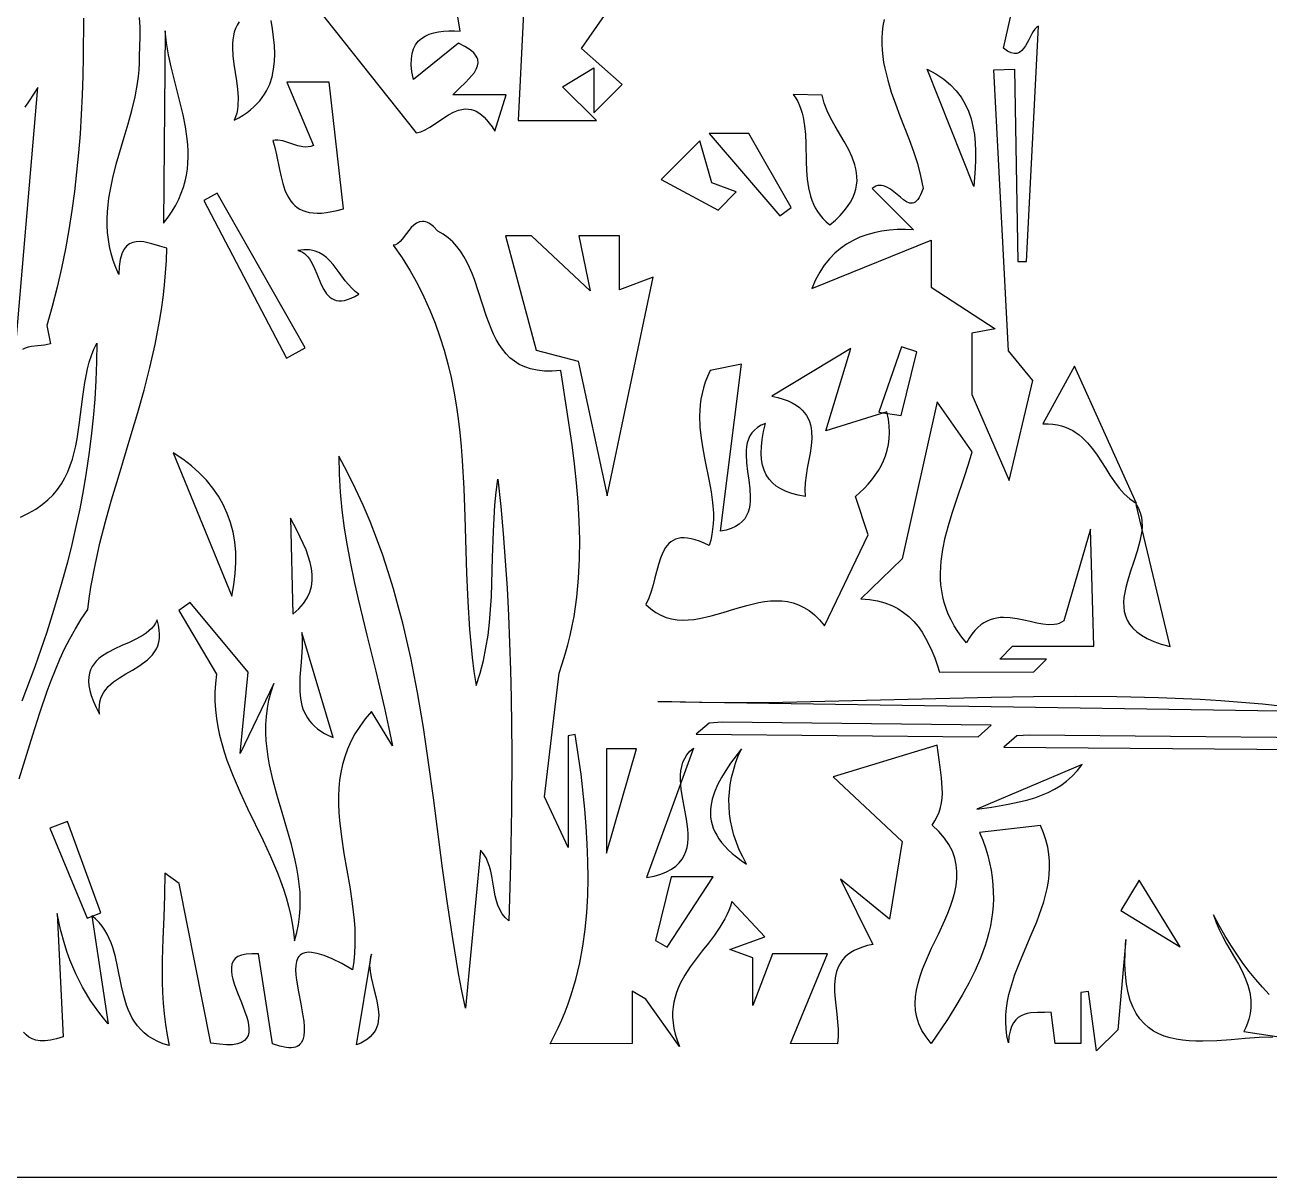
# Model space of a CAD drawing. Header units: metres. Extents: x 0 to 50, y 0 to 30.
# Drawn here: x 25.05 to 32.59, y 0 to 6.98 of the extents above; entities that cross this region are included whole.
import ezdxf

# ---------------------------------------------------------------- set-up
doc = ezdxf.new("R2010")
doc.units = ezdxf.units.M

msp = doc.modelspace()

# ---------------------------------------------------------------- linework, layer by layer
for points in [[(26.377449, 7.642141), (27.421616, 6.325227), (27.421616, 6.325227), (27.448855, 6.331934), (27.476356, 6.343694), (27.504135, 6.359247), (27.532207, 6.377337), (27.589288, 6.416094), (27.618326, 6.434245), (27.647716, 6.449902), (27.677472, 6.461805), (27.70761, 6.468698), (27.722827, 6.469872), (27.738145, 6.469322), (27.753565, 6.466891), (27.76909, 6.46242), (27.784721, 6.455753), (27.800461, 6.446733), (27.816311, 6.435203), (27.832272, 6.421004), (27.848348, 6.403981), (27.864539, 6.383975), (27.880848, 6.36083), (27.897277, 6.334389), (27.967396, 6.554957), (27.643144, 6.554957), (27.643144, 6.554957), (27.68216, 6.593791), (27.722754, 6.632664), (27.759171, 6.671613), (27.774013, 6.691129), (27.785651, 6.710677), (27.793366, 6.730265), (27.796439, 6.749895), (27.794148, 6.769573), (27.790768, 6.779432), (27.785776, 6.789304), (27.770602, 6.809092), (27.747906, 6.828943), (27.716969, 6.848861), (27.67707, 6.86885), (27.405482, 6.648639), (27.405482, 6.648639), (27.396324, 6.69478), (27.392074, 6.736186), (27.392448, 6.773073), (27.397161, 6.805658), (27.405927, 6.83416), (27.418461, 6.858793), (27.434478, 6.879777), (27.453692, 6.897328), (27.475819, 6.911664), (27.500573, 6.923), (27.527669, 6.931556), (27.556821, 6.937547), (27.587745, 6.941191), (27.620155, 6.942706), (27.653766, 6.942307), (27.688293, 6.940213), (27.606165, 7.44143)], [(29.817271, 5.383406), (30.54058, 5.674319), (30.54058, 5.390644), (30.927756, 5.137587), (30.786288, 5.11104), (30.786288, 4.741357), (31.011266, 4.219749), (31.154902, 4.825138), (31.008053, 5.005839), (30.918202, 6.706985), (31.043437, 6.711404), (31.064364, 5.545545), (31.116498, 5.546336), (31.189287, 6.970671), (31.189287, 6.970671), (31.17788, 6.964106), (31.167442, 6.953609), (31.157715, 6.939971), (31.148437, 6.923986), (31.130188, 6.88814), (31.110613, 6.852405), (31.099678, 6.836559), (31.08763, 6.823116), (31.074209, 6.812869), (31.059156, 6.806609), (31.042208, 6.805128), (31.023107, 6.809219), (31.001592, 6.819672), (30.977402, 6.837281), (31.076414, 7.277351)], [(28.074201, 7.09336), (28.039943, 6.399645), (28.512838, 6.399645), (28.308188, 6.604462), (28.497319, 6.718034), (28.497319, 6.446238), (28.668375, 6.617435), (28.422634, 6.83527), (28.60735, 7.102301)], [(25.018728, 2.411861), (25.100739, 2.678587), (25.142539, 2.81174), (25.187325, 2.943494), (25.211413, 3.008551), (25.236938, 3.072904), (25.264131, 3.136434), (25.293221, 3.199024), (25.324439, 3.260555), (25.358015, 3.320909), (25.394179, 3.379969), (25.433161, 3.437615), (25.433161, 3.437615), (25.441876, 3.505359), (25.452175, 3.572701), (25.477055, 3.706358), (25.506856, 3.838941), (25.540633, 3.97081), (25.57744, 4.10232), (25.616333, 4.23383), (25.696593, 4.498277), (25.73607, 4.631929), (25.773851, 4.767009), (25.808991, 4.903875), (25.840544, 5.042885), (25.867566, 5.184395), (25.879082, 5.256199), (25.889111, 5.328763), (25.897534, 5.40213), (25.904233, 5.476346), (25.909091, 5.551454), (25.911988, 5.627501), (25.911988, 5.627501), (25.868901, 5.639669), (25.821717, 5.653824), (25.797529, 5.659894), (25.773445, 5.664358), (25.749841, 5.666514), (25.727095, 5.665661), (25.705581, 5.6611), (25.685676, 5.652128), (25.667756, 5.638044), (25.652198, 5.618149), (25.639378, 5.59174), (25.629671, 5.558116), (25.623455, 5.516578), (25.621105, 5.466423), (25.621105, 5.466423), (25.602498, 5.509482), (25.587037, 5.55232), (25.574553, 5.594949), (25.564877, 5.637379), (25.557838, 5.679622), (25.553267, 5.721689), (25.550995, 5.763591), (25.550853, 5.805339), (25.55267, 5.846944), (25.556278, 5.888418), (25.561508, 5.92977), (25.568188, 5.971013), (25.585226, 6.053215), (25.606037, 6.135113), (25.653555, 6.298347), (25.67755, 6.379862), (25.699896, 6.461428), (25.719235, 6.543133), (25.734214, 6.625066), (25.739644, 6.666146), (25.743475, 6.707316), (25.745538, 6.748587), (25.745664, 6.789971), (25.745664, 6.789971), (25.749494, 6.849009), (25.750756, 6.907763), (25.749645, 6.966259), (25.746361, 7.024523)], [(25.406614, 7.020327), (25.405732, 6.786573), (25.403284, 6.669805), (25.399323, 6.553108), (25.393719, 6.436484), (25.386342, 6.319931), (25.377061, 6.203449), (25.365744, 6.087037), (25.352263, 5.970696), (25.336484, 5.854424), (25.318279, 5.738222), (25.297517, 5.622088), (25.274066, 5.506023), (25.247796, 5.390027), (25.218577, 5.274098), (25.186278, 5.158236), (25.20793, 5.047651), (25.20793, 5.047651), (25.189895, 5.043169), (25.170928, 5.040037), (25.131441, 5.035755), (25.091954, 5.030672), (25.072988, 5.026539), (25.054955, 5.020655), (25.038166, 5.012505)], [(26.320075, 6.4012), (26.320075, 6.4012), (26.347826, 6.41621), (26.373577, 6.431887), (26.39739, 6.44821), (26.419327, 6.465159), (26.439448, 6.482714), (26.457817, 6.500854), (26.474493, 6.519558), (26.489538, 6.538806), (26.503015, 6.558578), (26.514984, 6.578852), (26.534645, 6.620828), (26.549014, 6.66457), (26.558582, 6.709913), (26.563841, 6.756693), (26.565284, 6.804747), (26.563401, 6.85391), (26.558686, 6.904018), (26.551629, 6.954908), (26.542722, 7.006414)], [(30.25431, 7.010838), (30.24758, 6.973176), (30.24322, 6.93579), (30.241086, 6.898657), (30.241035, 6.861757), (30.242922, 6.825067), (30.246605, 6.788566), (30.251938, 6.752231), (30.25878, 6.716042), (30.276411, 6.644009), (30.298347, 6.572294), (30.323439, 6.500721), (30.350537, 6.429117), (30.406152, 6.285111), (30.432368, 6.212361), (30.455991, 6.13888), (30.475871, 6.064493), (30.490857, 5.989025), (30.490857, 5.989025), (30.475653, 5.949414), (30.467842, 5.934376), (30.459892, 5.922259), (30.451804, 5.912871), (30.443576, 5.906019), (30.435211, 5.901511), (30.426708, 5.899154), (30.418067, 5.898756), (30.409288, 5.900124), (30.39132, 5.907387), (30.372806, 5.919403), (30.353747, 5.934632), (30.314004, 5.968564), (30.293325, 5.984187), (30.272109, 5.996861), (30.25036, 6.005044), (30.239286, 6.00697), (30.228079, 6.007196), (30.216739, 6.00553), (30.205268, 6.001777), (30.193665, 5.995747), (30.18193, 5.987247), (30.4337, 5.737314), (30.4337, 5.737314), (30.383618, 5.739314), (30.334478, 5.738775), (30.286409, 5.735551), (30.239538, 5.729498), (30.193994, 5.72047), (30.149905, 5.708323), (30.107399, 5.692912), (30.066606, 5.674092), (30.027652, 5.651718), (29.990667, 5.625644), (29.955778, 5.595727), (29.923114, 5.56182), (29.892803, 5.52378), (29.864973, 5.481461), (29.839753, 5.434717), (29.817271, 5.383406)], [(25.902314, 6.943226), (25.891344, 5.778895), (25.891344, 5.778895), (25.919405, 5.815251), (25.944108, 5.85161), (25.965609, 5.887971), (25.984067, 5.924335), (25.999638, 5.960702), (26.012478, 5.997071), (26.022745, 6.033443), (26.030596, 6.069817), (26.036188, 6.106193), (26.039678, 6.142571), (26.041222, 6.178951), (26.040978, 6.215333), (26.039103, 6.251716), (26.035754, 6.288102), (26.02526, 6.360878), (26.010753, 6.433659), (25.993488, 6.506445), (25.955709, 6.65203), (25.937706, 6.724827), (25.921968, 6.797625), (25.909752, 6.870425), (25.902314, 6.943226)], [(26.350007, 6.997903), (26.337756, 6.977722), (26.327961, 6.956722), (26.320422, 6.93497), (26.314938, 6.912532), (26.311309, 6.889475), (26.309335, 6.865866), (26.308816, 6.841772), (26.311341, 6.792394), (26.317285, 6.741877), (26.325044, 6.690753), (26.333019, 6.639557), (26.339607, 6.588825), (26.343208, 6.539088), (26.342221, 6.490883), (26.339506, 6.467521), (26.335043, 6.444742), (26.328633, 6.422613), (26.320075, 6.4012)], [(30.515205, 6.710868), (30.515205, 6.710868), (30.568644, 6.682262), (30.615562, 6.650766), (30.656333, 6.616549), (30.691333, 6.579782), (30.720938, 6.540633), (30.745524, 6.499271), (30.765465, 6.455867), (30.781138, 6.410589), (30.792917, 6.363607), (30.801179, 6.31509), (30.806298, 6.265207), (30.808651, 6.214128), (30.808613, 6.162022), (30.806559, 6.109059), (30.797907, 6.001237), (30.515205, 6.710868)], [(26.63885, 6.632613), (26.800432, 6.248934), (26.800432, 6.248934), (26.784098, 6.243369), (26.76798, 6.240316), (26.752057, 6.239449), (26.736308, 6.240442), (26.705247, 6.246706), (26.674628, 6.256498), (26.644281, 6.267213), (26.614036, 6.276243), (26.583724, 6.28098), (26.568489, 6.280923), (26.553174, 6.278816), (26.553174, 6.278816), (26.565652, 6.235929), (26.576077, 6.191801), (26.594152, 6.102837), (26.603497, 6.059507), (26.614176, 6.01795), (26.627037, 5.978919), (26.642926, 5.943165), (26.652271, 5.926754), (26.662691, 5.911444), (26.674291, 5.897331), (26.687178, 5.884508), (26.701458, 5.873069), (26.717235, 5.863109), (26.734617, 5.854722), (26.753709, 5.848002), (26.774617, 5.843043), (26.797447, 5.839939), (26.822304, 5.838785), (26.849296, 5.839674), (26.878526, 5.8427), (26.910102, 5.847959), (26.944129, 5.855543), (26.980714, 5.865547), (26.895023, 6.632613), (26.63885, 6.632613)], [(24.981575, 4.84858), (25.13114, 6.600072), (25.13114, 6.600072), (25.078816, 6.519583), (25.051424, 6.481347)], [(29.705065, 6.556985), (29.705065, 6.556985), (29.719386, 6.535979), (29.731755, 6.514105), (29.742319, 6.491426), (29.751226, 6.468006), (29.758623, 6.443908), (29.764658, 6.419195), (29.773232, 6.36818), (29.778129, 6.315469), (29.780528, 6.261567), (29.782554, 6.152227), (29.784543, 6.097802), (29.788755, 6.044217), (29.796372, 5.99198), (29.808573, 5.941598), (29.816762, 5.917261), (29.826539, 5.893578), (29.838053, 5.870613), (29.851451, 5.848429), (29.86688, 5.827089), (29.884488, 5.806656), (29.904422, 5.787195), (29.926831, 5.768769), (29.926831, 5.768769), (29.959724, 5.797039), (29.98842, 5.82486), (30.013116, 5.852252), (30.034011, 5.879236), (30.051302, 5.905834), (30.065188, 5.932065), (30.075868, 5.95795), (30.083539, 5.983511), (30.088399, 6.008768), (30.090647, 6.033742), (30.090481, 6.058454), (30.088099, 6.082924), (30.083699, 6.107173), (30.07748, 6.131222), (30.060375, 6.178803), (30.038371, 6.225834), (30.013053, 6.27248), (29.958815, 6.365284), (29.933066, 6.411774), (29.910345, 6.458544), (29.892237, 6.505761), (29.885409, 6.529589), (29.880329, 6.553591), (29.705065, 6.556985)], [(28.904627, 6.041821), (29.249196, 5.857873), (29.359201, 5.967968), (29.210707, 6.02147), (29.138896, 6.276282), (28.904627, 6.041821)], [(29.195649, 6.321989), (29.622862, 5.823163), (29.692093, 5.873714), (29.436221, 6.321989), (29.195649, 6.321989)], [(26.135227, 5.915675), (26.635712, 4.961393), (26.750078, 5.023169), (26.216121, 5.960285), (26.135227, 5.915675)], [(32.607927, 0.847458), (32.526151, 0.845014), (32.441447, 0.839163), (32.355233, 0.832072), (32.268926, 0.825908), (32.183945, 0.822838), (32.142394, 0.82314), (32.101706, 0.825029), (32.062058, 0.828774), (32.023627, 0.834648), (31.986591, 0.84292), (31.951126, 0.853862), (31.91741, 0.867745), (31.88562, 0.884839), (31.855933, 0.905416), (31.828527, 0.929745), (31.803578, 0.958099), (31.781264, 0.990748), (31.761763, 1.027963), (31.74525, 1.070015), (31.731904, 1.117174), (31.721901, 1.169712), (31.715419, 1.2279), (31.712635, 1.292008), (31.713727, 1.362307), (31.718871, 1.439068), (31.669221, 0.892212), (31.541209, 0.764095), (31.491989, 1.125335), (31.445822, 1.119034), (31.445822, 0.80841), (31.290638, 0.80841), (31.266427, 1.000068), (31.266427, 1.000068), (31.225653, 0.998044), (31.18335, 0.997478), (31.141473, 0.994599), (31.121304, 0.991113), (31.101975, 0.985634), (31.08373, 0.97769), (31.066813, 0.966811), (31.051469, 0.952524), (31.037941, 0.934358), (31.026475, 0.911841), (31.017314, 0.884503), (31.010703, 0.85187), (31.006887, 0.813473), (31.006887, 0.813473), (30.99814, 0.856414), (30.992909, 0.898936), (30.990938, 0.941068), (30.991971, 0.982842), (30.995752, 1.024288), (31.002025, 1.065435), (31.010534, 1.106315), (31.021024, 1.146958), (31.033238, 1.187393), (31.046921, 1.227651), (31.077669, 1.307758), (31.145528, 1.467183), (31.178545, 1.546986), (31.208224, 1.627172), (31.221172, 1.667484), (31.232518, 1.707984), (31.242006, 1.7487), (31.24938, 1.789664), (31.254385, 1.830905), (31.256763, 1.872455), (31.25626, 1.914342), (31.25262, 1.956598), (31.245586, 1.999253), (31.234903, 2.042338), (31.220314, 2.085881), (31.201565, 2.129915), (30.833135, 2.088224), (30.833135, 2.088224), (30.852105, 2.040943), (30.868446, 1.994375), (30.882239, 1.948495), (30.893565, 1.903279), (30.902507, 1.858704), (30.909145, 1.814746), (30.913562, 1.77138), (30.915838, 1.728583), (30.916057, 1.68633), (30.914298, 1.644598), (30.910644, 1.603364), (30.905176, 1.562602), (30.897975, 1.522289), (30.889125, 1.482401), (30.878705, 1.442914), (30.866797, 1.403805), (30.838846, 1.326622), (30.805923, 1.25066), (30.768682, 1.175728), (30.727774, 1.101635), (30.683853, 1.028188), (30.637571, 0.955197), (30.540534, 0.809815), (30.540534, 0.809815), (30.508919, 0.848947), (30.484083, 0.888504), (30.465552, 0.928457), (30.452854, 0.968778), (30.445516, 1.00944), (30.443064, 1.050414), (30.445026, 1.091671), (30.450928, 1.133184), (30.460298, 1.174924), (30.472663, 1.216863), (30.487549, 1.258973), (30.504483, 1.301226), (30.542607, 1.386046), (30.583248, 1.471098), (30.622624, 1.556156), (30.640655, 1.598617), (30.656951, 1.640995), (30.671038, 1.683262), (30.682443, 1.725389), (30.690695, 1.767348), (30.695318, 1.809111), (30.695842, 1.850651), (30.691792, 1.891937), (30.682696, 1.932943), (30.66808, 1.973641), (30.647472, 2.014001), (30.620399, 2.053996), (30.586387, 2.093598), (30.544964, 2.132777), (30.544964, 2.132777), (30.56255, 2.158148), (30.576797, 2.184308), (30.587971, 2.211226), (30.596341, 2.238871), (30.602172, 2.267214), (30.605734, 2.296224), (30.607293, 2.325871), (30.607117, 2.356124), (30.602629, 2.41833), (30.594411, 2.482597), (30.57534, 2.616349), (29.946392, 2.425185), (30.364403, 2.03382), (30.288151, 1.562463), (29.991634, 1.804717), (30.186189, 1.409513), (30.186189, 1.409513), (30.153616, 1.402043), (30.124112, 1.393269), (30.097537, 1.383247), (30.073751, 1.372035), (30.052614, 1.35969), (30.033985, 1.346271), (30.017726, 1.331835), (30.003696, 1.316438), (29.991755, 1.300139), (29.981763, 1.282995), (29.97358, 1.265063), (29.967066, 1.246401), (29.962081, 1.227066), (29.958485, 1.207117), (29.954902, 1.165602), (29.955196, 1.122315), (29.958248, 1.077718), (29.968145, 0.986428), (29.97275, 0.940654), (29.975635, 0.895409), (29.975678, 0.85115), (29.97176, 0.808339), (29.688594, 0.808426), (29.912235, 1.352003), (29.578259, 1.352003), (29.459462, 1.038555), (29.459462, 1.328395), (29.320659, 1.378406), (29.533417, 1.455062), (29.332025, 1.669083), (29.332025, 1.669083), (29.324119, 1.641771), (29.314386, 1.615117), (29.302995, 1.589054), (29.290115, 1.563516), (29.260573, 1.51375), (29.227118, 1.465285), (29.191112, 1.417588), (29.153914, 1.370126), (29.116885, 1.322367), (29.081385, 1.273778), (29.048774, 1.223826), (29.020412, 1.171978), (29.008249, 1.145176), (28.997659, 1.1177), (28.988811, 1.089485), (28.981875, 1.060462), (28.977022, 1.030565), (28.974421, 0.999729), (28.974243, 0.967885), (28.976657, 0.934968), (28.981834, 0.900911), (28.989943, 0.865648), (29.001155, 0.829111), (29.015639, 0.791234), (28.812619, 1.077246), (28.730096, 1.1268), (28.730096, 0.80841), (28.232722, 0.807413), (28.232722, 0.807413), (28.257905, 0.85531), (28.28135, 0.903488), (28.303105, 0.951939), (28.32322, 1.000655), (28.341743, 1.049628), (28.358724, 1.098851), (28.388256, 1.198017), (28.41221, 1.29809), (28.43098, 1.39901), (28.44496, 1.500714), (28.454544, 1.603143), (28.460124, 1.706234), (28.462096, 1.809926), (28.460853, 1.914158), (28.456788, 2.018869), (28.450296, 2.123997), (28.44177, 2.229482), (28.420191, 2.441274), (28.383524, 2.680593), (28.342135, 2.672155), (28.342135, 1.996607), (28.198581, 2.304131), (28.286866, 3.052548), (28.286866, 3.052548), (28.306481, 3.109516), (28.32419, 3.166639), (28.340061, 3.223902), (28.35416, 3.281292), (28.366551, 3.338795), (28.377302, 3.3964), (28.386478, 3.454091), (28.394145, 3.511856), (28.405217, 3.627555), (28.411046, 3.743389), (28.412161, 3.859253), (28.409088, 3.97504), (28.402356, 4.090644), (28.392493, 4.205957), (28.380028, 4.320874), (28.365487, 4.435289), (28.332293, 4.662184), (28.297136, 4.885791), (28.297136, 4.885791), (28.245281, 4.881826), (28.197759, 4.882242), (28.154319, 4.886798), (28.114713, 4.895249), (28.078692, 4.907355), (28.046008, 4.922873), (28.016412, 4.941561), (27.989655, 4.963177), (27.965488, 4.987478), (27.943662, 5.014223), (27.923929, 5.043169), (27.90604, 5.074074), (27.889746, 5.106695), (27.874798, 5.140791), (27.847947, 5.212439), (27.823496, 5.287079), (27.799455, 5.362774), (27.773834, 5.437586), (27.759809, 5.474055), (27.744643, 5.509577), (27.728086, 5.54391), (27.709891, 5.576811), (27.689808, 5.608038), (27.667589, 5.637349), (27.642984, 5.664502), (27.615746, 5.689254), (27.585625, 5.711364), (27.552372, 5.730589), (27.552372, 5.730589), (27.526095, 5.757808), (27.50199, 5.775956), (27.490692, 5.781946), (27.479863, 5.786049), (27.46948, 5.788391), (27.459517, 5.7891), (27.440756, 5.786121), (27.423384, 5.778127), (27.407206, 5.766131), (27.392025, 5.751146), (27.363872, 5.716265), (27.337357, 5.681592), (27.324224, 5.666867), (27.310913, 5.655234), (27.297227, 5.647707), (27.282971, 5.645299), (27.282971, 5.645299), (27.336266, 5.568049), (27.384885, 5.490069), (27.429053, 5.411393), (27.468995, 5.332055), (27.504935, 5.252087), (27.537098, 5.171523), (27.56571, 5.090397), (27.590995, 5.008743), (27.613177, 4.926594), (27.632482, 4.843983), (27.649135, 4.760945), (27.66336, 4.677512), (27.675381, 4.593719), (27.685425, 4.509598), (27.693716, 4.425184), (27.700478, 4.340509), (27.710316, 4.170515), (27.716738, 3.999883), (27.726528, 3.657781), (27.733493, 3.486847), (27.744236, 3.31635), (27.751586, 3.231349), (27.760555, 3.146558), (27.771369, 3.062011), (27.78425, 2.97774), (27.78425, 2.97774), (27.808742, 3.05305), (27.828598, 3.129012), (27.844348, 3.205567), (27.856523, 3.282655), (27.865655, 3.360214), (27.872273, 3.438185), (27.876909, 3.516508), (27.880094, 3.595123), (27.884232, 3.752987), (27.888934, 3.911297), (27.892824, 3.990468), (27.898447, 4.069571), (27.906334, 4.148544), (27.917017, 4.227328), (27.917017, 4.227328), (27.933804, 4.062777), (27.948451, 3.89805), (27.961052, 3.733109), (27.971702, 3.567919), (27.980496, 3.402442), (27.987529, 3.236641), (27.992896, 3.070479), (27.996692, 2.903921), (27.999952, 2.569463), (27.998067, 2.232973), (27.9918, 1.894157), (27.981909, 1.552718), (27.981909, 1.552718), (27.960042, 1.572998), (27.942179, 1.595631), (27.927782, 1.620299), (27.916315, 1.646682), (27.90724, 1.674461), (27.900019, 1.703315), (27.888992, 1.762977), (27.878933, 1.823111), (27.872924, 1.852558), (27.865544, 1.881165), (27.856258, 1.908613), (27.844526, 1.934583), (27.829813, 1.958755), (27.81158, 1.980811), (27.719934, 1.022978), (27.719934, 1.022978), (27.698492, 1.127982), (27.678575, 1.23334), (27.64264, 1.444969), (27.610778, 1.657552), (27.581637, 1.870781), (27.526117, 2.297928), (27.497034, 2.511225), (27.465268, 2.723924), (27.429467, 2.935714), (27.409632, 3.041171), (27.388281, 3.146284), (27.365246, 3.251014), (27.340357, 3.355322), (27.313447, 3.459171), (27.284345, 3.56252), (27.252884, 3.66533), (27.218894, 3.767564), (27.182206, 3.869182), (27.142652, 3.970146), (27.100062, 4.070416), (27.054267, 4.169953), (27.0051, 4.268719), (26.95239, 4.366676), (26.95239, 4.366676), (26.954625, 4.256948), (26.961307, 4.147936), (26.972, 4.039487), (26.98627, 3.931454), (27.003679, 3.823685), (27.023792, 3.716033), (27.046174, 3.608346), (27.070388, 3.500475), (27.122571, 3.283583), (27.176855, 3.064159), (27.229753, 2.841006), (27.254592, 2.727657), (27.277778, 2.612927), (27.150433, 2.819402), (27.150433, 2.819402), (27.112675, 2.775146), (27.079587, 2.730358), (27.050923, 2.685061), (27.026436, 2.639279), (27.00588, 2.593036), (26.989008, 2.546355), (26.975574, 2.49926), (26.965331, 2.451774), (26.958034, 2.403921), (26.953435, 2.355724), (26.951287, 2.307208), (26.951346, 2.258395), (26.953364, 2.20931), (26.957094, 2.159975), (26.968707, 2.060651), (26.984214, 1.960614), (27.001643, 1.860051), (27.019022, 1.759151), (27.03438, 1.658102), (27.045745, 1.557093), (27.049314, 1.506663), (27.051146, 1.456313), (27.050994, 1.406067), (27.048611, 1.35595), (27.043752, 1.305983), (27.036169, 1.256192), (27.036169, 1.256192), (26.970645, 1.293107), (26.913536, 1.321571), (26.864324, 1.342101), (26.822493, 1.355214), (26.787527, 1.361426), (26.772458, 1.362105), (26.758911, 1.361253), (26.746822, 1.358935), (26.736127, 1.355214), (26.726761, 1.350155), (26.718659, 1.343823), (26.711758, 1.336283), (26.705992, 1.327598), (26.697608, 1.307055), (26.692992, 1.282711), (26.691628, 1.255082), (26.692998, 1.224685), (26.696587, 1.192037), (26.708357, 1.122053), (26.722806, 1.049261), (26.735806, 0.977796), (26.740471, 0.943852), (26.743225, 0.91179), (26.743552, 0.882125), (26.740934, 0.855374), (26.734857, 0.832055), (26.724803, 0.812683), (26.718124, 0.804639), (26.710256, 0.797776), (26.701137, 0.792158), (26.690701, 0.787849), (26.678884, 0.784915), (26.665621, 0.78342), (26.650847, 0.783428), (26.634499, 0.785004), (26.596819, 0.793119), (26.552066, 0.808282), (26.46794, 1.351633), (26.46794, 1.351633), (26.426578, 1.35341), (26.392098, 1.351212), (26.364021, 1.345316), (26.341867, 1.335999), (26.325155, 1.323538), (26.313407, 1.308211), (26.306143, 1.290296), (26.302883, 1.270068), (26.303147, 1.247806), (26.306456, 1.223787), (26.31233, 1.198287), (26.32029, 1.171584), (26.340548, 1.11568), (26.363391, 1.05829), (26.384984, 1.001634), (26.394112, 0.974274), (26.401489, 0.947929), (26.406634, 0.922876), (26.409068, 0.899393), (26.408312, 0.877756), (26.403885, 0.858243), (26.395308, 0.841132), (26.382102, 0.826699), (26.363787, 0.815221), (26.339882, 0.806976), (26.309909, 0.802242), (26.273388, 0.801295), (26.229839, 0.804412), (26.178783, 0.811871), (25.987515, 1.778942), (25.899109, 1.841543), (25.899109, 1.841543), (25.897718, 1.707699), (25.893278, 1.575174), (25.888006, 1.443765), (25.88412, 1.313272), (25.883837, 1.183492), (25.885739, 1.118807), (25.889374, 1.054225), (25.895019, 0.989721), (25.90295, 0.92527), (25.913446, 0.860846), (25.926783, 0.796424), (25.926783, 0.796424), (25.890167, 0.807984), (25.856947, 0.821551), (25.826925, 0.837008), (25.799904, 0.854238), (25.775684, 0.873126), (25.754069, 0.893554), (25.73486, 0.915406), (25.717859, 0.938565), (25.702867, 0.962915), (25.689687, 0.988338), (25.67812, 1.01472), (25.667968, 1.041942), (25.651119, 1.098442), (25.637554, 1.156907), (25.613937, 1.275997), (25.600715, 1.334758), (25.584438, 1.391751), (25.574658, 1.419293), (25.56352, 1.446044), (25.550826, 1.471887), (25.536378, 1.496705), (25.519977, 1.520382), (25.501425, 1.5428), (25.480524, 1.563845), (25.457077, 1.583398), (25.557129, 0.928915), (25.557129, 0.928915), (25.528007, 0.963194), (25.500211, 0.998497), (25.473739, 1.034818), (25.448584, 1.072148), (25.424743, 1.110478), (25.402211, 1.149802), (25.380984, 1.190111), (25.361057, 1.231398), (25.342426, 1.273653), (25.325085, 1.31687), (25.309031, 1.361041), (25.294259, 1.406157), (25.268542, 1.499193), (25.247899, 1.595916), (25.28407, 0.850289), (25.28407, 0.850289), (25.243647, 0.837329), (25.207243, 0.829071), (25.174612, 0.825231), (25.14551, 0.825523), (25.11969, 0.829664), (25.096909, 0.837368), (25.076921, 0.84835), (25.059481, 0.862326), (25.044344, 0.879012)], [(27.962619, 5.70074), (28.148003, 5.009754), (28.402851, 4.943217), (28.577815, 4.126145), (28.857401, 5.451833), (28.652504, 5.374049), (28.652504, 5.70074), (28.406795, 5.70074), (28.474507, 5.368064), (28.119368, 5.70074), (27.962619, 5.70074)], [(26.7058, 5.611576), (26.7058, 5.611576), (26.719997, 5.607753), (26.732995, 5.601932), (26.744898, 5.594283), (26.755808, 5.584979), (26.765829, 5.57419), (26.775062, 5.562088), (26.791578, 5.534631), (26.806178, 5.503979), (26.819685, 5.471502), (26.846705, 5.40656), (26.861862, 5.376836), (26.879213, 5.350772), (26.888968, 5.339541), (26.89958, 5.329738), (26.911151, 5.321536), (26.923785, 5.315106), (26.937583, 5.310619), (26.952649, 5.308247), (26.969085, 5.30816), (26.986995, 5.310531), (27.00648, 5.31553), (27.027644, 5.323329), (27.05059, 5.3341), (27.075419, 5.348014), (27.075419, 5.348014), (27.052434, 5.36468), (27.031186, 5.384242), (27.011298, 5.406075), (26.992395, 5.429551), (26.956046, 5.478932), (26.919134, 5.527374), (26.899529, 5.549678), (26.878657, 5.569869), (26.856142, 5.587321), (26.831611, 5.601407), (26.804686, 5.611502), (26.774993, 5.616979), (26.742156, 5.617213), (26.7058, 5.611576)], [(25.026574, 3.997618), (25.074828, 4.020695), (25.118304, 4.045929), (25.157282, 4.073196), (25.192041, 4.102371), (25.222861, 4.13333), (25.250021, 4.16595), (25.273802, 4.200105), (25.294481, 4.235673), (25.312339, 4.272527), (25.327656, 4.310545), (25.340711, 4.349602), (25.351783, 4.389573), (25.361152, 4.430336), (25.369097, 4.471764), (25.381836, 4.556124), (25.402529, 4.727373), (25.414956, 4.812276), (25.422668, 4.854112), (25.431752, 4.895372), (25.442487, 4.935932), (25.455152, 4.975669), (25.470028, 5.014456), (25.487394, 5.052171), (25.487394, 5.052171), (25.486198, 4.937935), (25.482254, 4.82444), (25.475643, 4.711662), (25.466447, 4.599581), (25.454749, 4.488173), (25.440631, 4.377415), (25.424175, 4.267287), (25.405463, 4.157766), (25.384578, 4.048829), (25.361601, 3.940454), (25.336615, 3.832618), (25.309702, 3.7253), (25.280944, 3.618477), (25.250423, 3.512128), (25.218222, 3.406228), (25.184422, 3.300757), (25.149107, 3.195692), (25.112358, 3.091011), (25.034886, 2.882711)], [(29.264721, 3.911876), (29.392092, 4.92418), (29.201474, 4.885352), (29.201474, 4.885352), (29.18544, 4.850276), (29.172025, 4.815419), (29.161068, 4.780772), (29.15241, 4.746324), (29.145891, 4.712068), (29.141353, 4.677995), (29.138635, 4.644095), (29.137578, 4.610359), (29.139811, 4.543345), (29.146775, 4.47688), (29.157194, 4.410892), (29.169794, 4.345309), (29.19643, 4.21507), (29.207916, 4.150269), (29.216478, 4.085584), (29.220843, 4.020943), (29.221052, 3.988617), (29.219734, 3.956275), (29.216727, 3.923907), (29.211874, 3.891506), (29.205015, 3.859061), (29.19599, 3.826565), (29.19599, 3.826565), (29.165475, 3.840773), (29.137147, 3.852179), (29.110907, 3.860899), (29.086656, 3.867049), (29.064294, 3.870746), (29.043723, 3.872106), (29.024844, 3.871246), (29.007556, 3.868282), (28.991761, 3.863331), (28.97736, 3.856508), (28.964254, 3.847931), (28.952342, 3.837716), (28.941527, 3.825979), (28.931709, 3.812837), (28.914666, 3.782802), (28.900421, 3.748544), (28.88818, 3.710994), (28.866535, 3.629744), (28.855545, 3.587906), (28.843384, 3.546503), (28.829259, 3.506465), (28.812377, 3.468724), (28.812377, 3.468724), (28.842025, 3.441976), (28.872458, 3.420211), (28.903624, 3.403076), (28.935472, 3.39022), (28.96795, 3.381291), (29.001005, 3.375938), (29.034586, 3.373809), (29.068641, 3.374553), (29.103118, 3.377818), (29.137965, 3.383253), (29.208563, 3.399223), (29.280019, 3.419653), (29.351919, 3.441728), (29.423847, 3.462636), (29.49539, 3.479565), (29.530886, 3.485658), (29.566131, 3.489701), (29.601072, 3.491344), (29.635656, 3.490233), (29.669833, 3.486018), (29.70355, 3.478347), (29.736756, 3.466868), (29.769399, 3.45123), (29.801426, 3.431082), (29.832786, 3.406071), (29.863428, 3.375846), (29.893298, 3.340055), (30.158069, 3.889524), (30.081628, 4.121659), (30.081628, 4.121659), (30.133699, 4.171643), (30.157738, 4.19739), (30.180233, 4.223796), (30.201028, 4.25098), (30.219963, 4.27906), (30.236879, 4.308154), (30.251619, 4.338378), (30.264023, 4.369853), (30.273933, 4.402694), (30.28119, 4.43702), (30.285637, 4.47295), (30.287113, 4.5106), (30.285461, 4.550089), (30.280523, 4.591535), (30.272138, 4.635055), (29.901654, 4.519777), (30.052482, 5.019903), (29.57546, 4.730747), (29.57546, 4.730747), (29.611492, 4.722185), (29.643963, 4.712338), (29.673036, 4.701268), (29.698877, 4.689036), (29.721649, 4.675703), (29.741516, 4.66133), (29.758644, 4.645978), (29.773196, 4.62971), (29.785337, 4.612585), (29.795231, 4.594666), (29.803042, 4.576014), (29.808936, 4.556689), (29.813075, 4.536754), (29.815625, 4.516269), (29.816613, 4.473895), (29.813215, 4.430058), (29.806746, 4.385249), (29.789852, 4.29467), (29.782057, 4.249882), (29.776449, 4.206082), (29.774343, 4.163758), (29.777054, 4.123403), (29.777054, 4.123403), (29.734599, 4.131032), (29.695887, 4.14098), (29.6609, 4.153323), (29.629622, 4.168135), (29.602034, 4.185491), (29.578118, 4.205466), (29.557856, 4.228134), (29.541232, 4.253572), (29.528226, 4.281852), (29.518822, 4.313052), (29.513001, 4.347244), (29.510745, 4.384505), (29.512038, 4.424908), (29.516861, 4.46853), (29.525196, 4.515444), (29.537026, 4.565725), (29.537026, 4.565725), (29.510621, 4.554079), (29.488216, 4.540467), (29.469525, 4.52503), (29.454264, 4.507906), (29.442148, 4.489238), (29.432893, 4.469163), (29.426216, 4.447822), (29.42183, 4.425355), (29.419452, 4.401901), (29.418798, 4.377601), (29.421521, 4.32702), (29.427725, 4.274731), (29.435133, 4.221854), (29.441471, 4.169505), (29.444463, 4.118805), (29.443993, 4.094423), (29.441833, 4.070873), (29.437699, 4.048294), (29.431306, 4.026826), (29.422371, 4.00661), (29.410607, 3.987784), (29.395732, 3.97049), (29.37746, 3.954866), (29.355508, 3.941053), (29.32959, 3.92919), (29.299423, 3.919418), (29.264721, 3.911876)], [(30.357059, 4.614173), (30.452634, 4.997967), (30.359435, 5.028885), (30.222287, 4.634325), (30.357059, 4.614173)], [(31.408266, 4.911636), (31.216497, 4.563093), (31.216497, 4.563093), (31.24741, 4.562705), (31.276469, 4.560278), (31.303773, 4.555923), (31.329423, 4.549748), (31.353518, 4.541863), (31.376159, 4.532375), (31.397446, 4.521394), (31.417479, 4.50903), (31.436358, 4.495391), (31.454182, 4.480585), (31.48707, 4.447913), (31.516944, 4.411883), (31.544603, 4.373369), (31.596482, 4.292374), (31.622303, 4.251636), (31.649113, 4.211901), (31.677712, 4.174039), (31.708902, 4.138923), (31.743482, 4.107424), (31.762294, 4.093303), (31.782254, 4.080414), (31.408266, 4.911636)], [(31.503963, 3.925223), (31.342471, 3.369396), (31.342471, 3.369396), (31.329005, 3.360599), (31.314767, 3.35394), (31.299803, 3.349234), (31.284159, 3.346299), (31.251006, 3.345004), (31.215671, 3.348582), (31.178515, 3.355562), (31.139898, 3.364473), (31.100183, 3.373844), (31.05973, 3.382203), (31.0189, 3.388079), (30.978055, 3.39), (30.95774, 3.389018), (30.937556, 3.386496), (30.917549, 3.38225), (30.897765, 3.376095), (30.878247, 3.367848), (30.859041, 3.357325), (30.840193, 3.344343), (30.821747, 3.328716), (30.80375, 3.310262), (30.786245, 3.288796), (30.769278, 3.264134), (30.752894, 3.236093), (30.752894, 3.236093), (30.725106, 3.270647), (30.700402, 3.305317), (30.678659, 3.340104), (30.659756, 3.375006), (30.643571, 3.41002), (30.629982, 3.445146), (30.618867, 3.480382), (30.610105, 3.515726), (30.603573, 3.551177), (30.59915, 3.586733), (30.596715, 3.622393), (30.596144, 3.658155), (30.597317, 3.694018), (30.600112, 3.72998), (30.61008, 3.802194), (30.625074, 3.874785), (30.644119, 3.947742), (30.66624, 4.021051), (30.690464, 4.094701), (30.741322, 4.24297), (30.766008, 4.317566), (30.788899, 4.392452), (30.576134, 4.696482), (30.363331, 3.745932), (30.114576, 3.502854), (30.114576, 3.502854), (30.166801, 3.498874), (30.215111, 3.490726), (30.259702, 3.478626), (30.300773, 3.462785), (30.338519, 3.443418), (30.373138, 3.420739), (30.404826, 3.394961), (30.43378, 3.366297), (30.460197, 3.33496), (30.484273, 3.301166), (30.506206, 3.265126), (30.526192, 3.227055), (30.544427, 3.187167), (30.56111, 3.145673), (30.576436, 3.10279), (30.590603, 3.058729), (31.161398, 3.060517), (31.238909, 3.138091), (30.954405, 3.138091), (31.031997, 3.215747), (31.524705, 3.215747), (31.503963, 3.925223)], [(25.951083, 4.387374), (26.304977, 3.517924), (26.304977, 3.517924), (26.317958, 3.588153), (26.326254, 3.656264), (26.329867, 3.722255), (26.328798, 3.786128), (26.323047, 3.847883), (26.312616, 3.907519), (26.297505, 3.965037), (26.277715, 4.020436), (26.253248, 4.073717), (26.224104, 4.124879), (26.190284, 4.173924), (26.151789, 4.22085), (26.108621, 4.265658), (26.06078, 4.308348), (26.008267, 4.34892), (25.951083, 4.387374)], [(31.781152, 4.074721), (31.781152, 4.074721), (31.795559, 4.05016), (31.805947, 4.024491), (31.812668, 3.997809), (31.816071, 3.97021), (31.816507, 3.94179), (31.814325, 3.912644), (31.809876, 3.882869), (31.803509, 3.852559), (31.786425, 3.790722), (31.765872, 3.727898), (31.744652, 3.664853), (31.725565, 3.602354), (31.717697, 3.571549), (31.711412, 3.541167), (31.707061, 3.511304), (31.704994, 3.482057), (31.70556, 3.453521), (31.70911, 3.425792), (31.715994, 3.398965), (31.726562, 3.373136), (31.741165, 3.348401), (31.760151, 3.324856), (31.783872, 3.302597), (31.812677, 3.281718), (31.846917, 3.262317), (31.886941, 3.244489), (31.9331, 3.228329), (31.985743, 3.213934), (31.781152, 4.074721)], [(26.660859, 3.992308), (26.675557, 3.409887), (26.675557, 3.409887), (26.711532, 3.441881), (26.74024, 3.474727), (26.762185, 3.50837), (26.77787, 3.542752), (26.787798, 3.577817), (26.792471, 3.613507), (26.792392, 3.649766), (26.788065, 3.686537), (26.779992, 3.723763), (26.768677, 3.761387), (26.754623, 3.799352), (26.738331, 3.837602), (26.70105, 3.914727), (26.660859, 3.992308)], [(25.983994, 3.431597), (26.212435, 3.045456), (26.212435, 3.045456), (26.206115, 2.990708), (26.203128, 2.936715), (26.203278, 2.883429), (26.206366, 2.830802), (26.212196, 2.778786), (26.22057, 2.727335), (26.231292, 2.676401), (26.244162, 2.625935), (26.258985, 2.575891), (26.275563, 2.526221), (26.313193, 2.427812), (26.355475, 2.330327), (26.40083, 2.233385), (26.494441, 2.039611), (26.53954, 1.942016), (26.581397, 1.843442), (26.600616, 1.793669), (26.618432, 1.743508), (26.634649, 1.692912), (26.649068, 1.641834), (26.661492, 1.590225), (26.671725, 1.538039), (26.679568, 1.485227), (26.684824, 1.431741), (26.684824, 1.431741), (26.698645, 1.481126), (26.708844, 1.530329), (26.71567, 1.579363), (26.719369, 1.628242), (26.72019, 1.676979), (26.718381, 1.725589), (26.714189, 1.774085), (26.707862, 1.82248), (26.699649, 1.870788), (26.689796, 1.919023), (26.666164, 2.015329), (26.638949, 2.111506), (26.610135, 2.207663), (26.581703, 2.30391), (26.555636, 2.400356), (26.533917, 2.49711), (26.525307, 2.545637), (26.518528, 2.594282), (26.513827, 2.643058), (26.511452, 2.69198), (26.511651, 2.741061), (26.514672, 2.790314), (26.520762, 2.839753), (26.53017, 2.889393), (26.543143, 2.939246), (26.559929, 2.989326), (26.355036, 2.566367), (26.40511, 3.058927), (26.053054, 3.481033), (25.983994, 3.431597)], [(25.853515, 3.375113), (25.853515, 3.375113), (25.844188, 3.356127), (25.832614, 3.338746), (25.819009, 3.322818), (25.803587, 3.308189), (25.786562, 3.294705), (25.768148, 3.282214), (25.728014, 3.259596), (25.684901, 3.239108), (25.640524, 3.219524), (25.596599, 3.199616), (25.554842, 3.178159), (25.516968, 3.153926), (25.500024, 3.140385), (25.484693, 3.125689), (25.471192, 3.109687), (25.459734, 3.092224), (25.450533, 3.073147), (25.443805, 3.052303), (25.439763, 3.029538), (25.438622, 3.004699), (25.440597, 2.977633), (25.445902, 2.948187), (25.454751, 2.916206), (25.46736, 2.881539), (25.483941, 2.84403), (25.504711, 2.803529), (25.504711, 2.803529), (25.5026, 2.830692), (25.503394, 2.855778), (25.506888, 2.878935), (25.512874, 2.90031), (25.521146, 2.920051), (25.531498, 2.938305), (25.543721, 2.955221), (25.557611, 2.970946), (25.57296, 2.985627), (25.589562, 2.999413), (25.625697, 3.02489), (25.664364, 3.048556), (25.703908, 3.071595), (25.742678, 3.095188), (25.77902, 3.120517), (25.795764, 3.134201), (25.811281, 3.148763), (25.825365, 3.164349), (25.837808, 3.181108), (25.848405, 3.199187), (25.856948, 3.218734), (25.863231, 3.239896), (25.867048, 3.262822), (25.868191, 3.287659), (25.866455, 3.314554), (25.861632, 3.343657), (25.853515, 3.375113)], [(26.72998, 3.297972), (26.72998, 3.297972), (26.731978, 3.254771), (26.731213, 3.210493), (26.724883, 3.120028), (26.717964, 3.029229), (26.716463, 2.984532), (26.71743, 2.940744), (26.721737, 2.898199), (26.730255, 2.857225), (26.736365, 2.837432), (26.743855, 2.818156), (26.752834, 2.799439), (26.763411, 2.781322), (26.775694, 2.763846), (26.789793, 2.747054), (26.805816, 2.730986), (26.823873, 2.715683), (26.844072, 2.701188), (26.866523, 2.687542), (26.891334, 2.674786), (26.918614, 2.662961), (26.72998, 3.297972)], [(28.885252, 2.880182), (32.921967, 2.820034), (32.921967, 2.820034), (32.796407, 2.836708), (32.670766, 2.851385), (32.545048, 2.864168), (32.419258, 2.875162), (32.293399, 2.884472), (32.167477, 2.892202), (31.915458, 2.903338), (31.663235, 2.909404), (31.410844, 2.911235), (31.158318, 2.909665), (30.905692, 2.905529), (30.400281, 2.892896), (29.894885, 2.88001), (29.64228, 2.875558), (29.389783, 2.873547), (29.137429, 2.87481), (28.885252, 2.880182)], [(29.117433, 2.683047), (30.825037, 2.667075), (30.903349, 2.738523), (29.273294, 2.755058), (29.195649, 2.749811), (29.117433, 2.683047)], [(30.979689, 2.605022), (32.764846, 2.589576), (32.843104, 2.661263), (31.135501, 2.677235), (31.057861, 2.672155), (30.979689, 2.605022)], [(28.574912, 1.962075), (28.75517, 2.594499), (28.574912, 2.594499), (28.574912, 1.962075)], [(29.10053, 2.598452), (28.816358, 1.813899), (28.816358, 1.813899), (28.862304, 1.823707), (28.90264, 1.835758), (28.937688, 1.849921), (28.967769, 1.866068), (28.993206, 1.884069), (29.01432, 1.903794), (29.031434, 1.925116), (29.044869, 1.947903), (29.054946, 1.972027), (29.061989, 1.997359), (29.066319, 2.02377), (29.068257, 2.051129), (29.068126, 2.079308), (29.066247, 2.108177), (29.058534, 2.167469), (29.0363, 2.288647), (29.026929, 2.348464), (29.023806, 2.377728), (29.022154, 2.406388), (29.022296, 2.434316), (29.024553, 2.461383), (29.029246, 2.487459), (29.036698, 2.512415), (29.04723, 2.536122), (29.061165, 2.55845), (29.078825, 2.57927), (29.10053, 2.598452)], [(29.421958, 1.895595), (29.421958, 1.895595), (29.398447, 1.939276), (29.377911, 1.982958), (29.360327, 2.026639), (29.345674, 2.070321), (29.333928, 2.114002), (29.325068, 2.157684), (29.319072, 2.201365), (29.315918, 2.245047), (29.315582, 2.288728), (29.318044, 2.33241), (29.323281, 2.376091), (29.331271, 2.419773), (29.341991, 2.463454), (29.355419, 2.507136), (29.371534, 2.550818), (29.390312, 2.594499), (29.390312, 2.594499), (29.32553, 2.507136), (29.296034, 2.463454), (29.269383, 2.419773), (29.246266, 2.376091), (29.227372, 2.33241), (29.213387, 2.288728), (29.205, 2.245047), (29.203121, 2.223206), (29.202899, 2.201365), (29.20442, 2.179525), (29.207771, 2.157684), (29.213036, 2.135843), (29.220303, 2.114002), (29.229658, 2.092162), (29.241185, 2.070321), (29.254972, 2.04848), (29.271104, 2.026639), (29.289667, 2.004799), (29.310747, 1.982958), (29.33443, 1.961117), (29.360802, 1.939276), (29.38995, 1.917435), (29.421958, 1.895595)], [(30.817008, 2.227789), (30.817008, 2.227789), (30.906238, 2.241541), (30.995231, 2.256221), (31.082745, 2.274265), (31.12556, 2.285309), (31.167539, 2.298106), (31.208528, 2.312961), (31.248371, 2.330179), (31.286913, 2.350062), (31.323999, 2.372916), (31.359473, 2.399045), (31.393181, 2.428753), (31.424967, 2.462344), (31.454675, 2.500123), (30.817008, 2.227789)], [(25.512379, 1.600043), (25.309605, 2.154623), (25.203095, 2.113852), (25.429946, 1.567794), (25.512379, 1.600043)], [(28.965499, 1.817939), (28.86977, 1.433527), (28.940425, 1.393347), (29.219547, 1.817939), (28.965499, 1.817939)], [(31.798424, 1.797787), (31.688624, 1.614637), (32.046607, 1.394159), (31.798424, 1.797787)], [(32.586314, 1.105647), (32.54505, 1.149664), (32.504787, 1.196129), (32.465503, 1.245019), (32.427175, 1.296308), (32.38978, 1.349972), (32.353296, 1.405984), (32.3177, 1.464321), (32.28297, 1.524956), (32.249083, 1.587866), (32.249083, 1.587866), (32.264582, 1.542997), (32.283531, 1.499205), (32.305076, 1.456279), (32.328364, 1.414009), (32.376754, 1.330592), (32.40015, 1.289026), (32.421874, 1.247274), (32.441075, 1.205125), (32.456897, 1.162369), (32.468488, 1.118795), (32.474995, 1.074194), (32.476075, 1.051443), (32.475564, 1.028355), (32.473355, 1.004905), (32.469341, 0.981067), (32.463416, 0.956814), (32.455473, 0.93212), (32.445406, 0.906959), (32.433108, 0.881304), (32.685357, 0.844327)], [(27.150989, 1.349793), (27.150989, 1.349793), (27.145782, 1.333817), (27.142289, 1.317294), (27.139819, 1.282799), (27.142332, 1.246682), (27.148582, 1.20932), (27.167303, 1.132358), (27.177281, 1.093509), (27.186009, 1.054917), (27.192238, 1.016956), (27.194724, 0.980001), (27.192219, 0.944429), (27.188705, 0.927279), (27.183476, 0.910615), (27.176376, 0.894484), (27.167249, 0.878933), (27.155939, 0.86401), (27.14229, 0.84976), (27.126147, 0.836232), (27.107353, 0.823471), (27.085754, 0.811526), (27.061192, 0.800442), (27.150989, 1.349793)], [(2, 0), (48, 0)]]:
    msp.add_lwpolyline(points)

doc.saveas('drawing.dxf')
